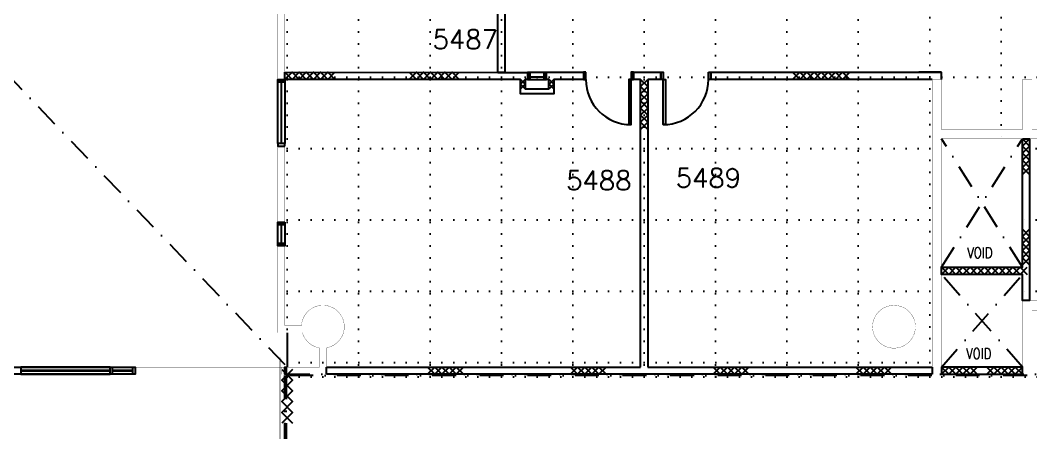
# Model space of a CAD drawing. Extents: x -68523 to 336700, y -113452 to 119396.
# Drawn here: x 83638 to 104875, y -19430 to -10754 of the extents above; entities that cross this region are included whole.
import ezdxf

# ---------------------------------------------------------------- set-up
doc = ezdxf.new("R2010")
doc.units = 0
doc.header["$LTSCALE"] = 1000
doc.header["$MEASUREMENT"] = 0
for name, pattern in [('S3144a$0$DASHDOT', [1, 0.5, -0.25, 0, -0.25]), ('S3144a$0$DOT', [0.25, 0, -0.25]), ('s5144a$0$CENTER', [2, 1.25, -0.25, 0.25, -0.25]), ('s5144a$0$DASHDOT', [1, 0.5, -0.25, 0, -0.25])]:
    doc.linetypes.add(name, pattern=pattern)
doc.layers.get('0').update_dxf_attribs({"linetype": 'CONTINUOUS'})
for name, color, linetype in [('S3144a$0$11', 14, 'CONTINUOUS'), ('S3144a$0$17', 14, 'CONTINUOUS'), ('S3144a$0$20', 7, 'CONTINUOUS'), ('S3144a$0$22', 7, 'CONTINUOUS'), ('S3144a$0$23', 7, 'CONTINUOUS'), ('S3144a$0$34', 7, 'CONTINUOUS'), ('S3144a$0$4', 7, 'CONTINUOUS'), ('S3144a$0$6', 7, 'CONTINUOUS'), ('S3144a$0$ROOM-NO', 4, 'CONTINUOUS'), ('s4144a$0$22', 7, 'CONTINUOUS'), ('s5144a$0$9', 7, 'CONTINUOUS')]:
    doc.layers.add(name, color=color, linetype=linetype)
doc.styles.add('S3144a$0$STANDARD', font='SIMPLEX')

# ---------------------------------------------------------------- blocks, each defined once
blk = doc.blocks.new('s5144a')
at = {"color": 1, "linetype": 's5144a$0$CENTER', "const_width": 10}
blk.add_lwpolyline([(86349.9, -53336.9), (86349.9, -45449.9), (84449.9, -45449.9), (84449.9, -42374.9), (89100, -42375), (89096.1, -17850.2)], dxfattribs=at)
blk.add_lwpolyline([(86349.9, -53336.9), (86349.9, -45449.9), (84449.9, -45449.9), (84449.9, -42374.9), (89100, -42375), (89096.1, -17850.2)], dxfattribs=at)
at = {"layer": 's5144a$0$9', "color": 1, "linetype": 's5144a$0$DASHDOT'}
blk.add_lwpolyline([(89200, -42725), (89200, -18049.9), (89225, -18049.9), (89225, -18199.9), (126775, -18200), (126775, -18050), (126800.3, -18050), (126800.3, -18224.8), (89225, -18224.9), (89225, -42725)], dxfattribs=at)
blk = doc.blocks.new('s4144a$0$CHAT15')
at = {"layer": 's4144a$0$22', "color": 14, "linetype": 'Continuous'}
for points in [[(0, 0), (0.15, 0.15), (0.3, 0), (0.45, 0.15), (0.6, 0), (0.75, 0.15)], [(0, 0.15), (0.15, 0), (0.3, 0.15), (0.45, 0), (0.6, 0.15), (0.75, 0)]]:
    blk.add_lwpolyline(points, dxfattribs=at)

msp = doc.modelspace()

# ---------------------------------------------------------------- linework, layer by layer
at = {"layer": 'S3144a$0$11', "color": 14, "linetype": 'S3144a$0$DASHDOT'}
for p, q in [((104700.1, -15949.9), (103000.1, -13249.9)), ((103000.1, -15949.9), (104700.1, -13249.9)), ((104700.1, -18049.9), (103000.1, -16099.9)), ((103000.1, -18049.9), (104700.1, -16099.9))]:
    msp.add_line(p, q, dxfattribs=at)
at = {"layer": 'S3144a$0$11', "color": 14, "linetype": 'Continuous', "const_width": 5}
for points in [[(102800.1, -18199.9), (103000.1, -18199.9), (103000.1, -13249.9), (111300.1, -13249.9), (111300.1, -11999.9), (111100.1, -11999.9), (111100.1, -13049.9), (104900.1, -13049.9), (104900.1, -11999.9), (104700.1, -11999.9), (104700.1, -13049.9), (103000.1, -13049.9), (103000.1, -11999.9), (102800.1, -11999.9)], [(104700.1, -18199.9), (104900.1, -18199.9), (104900.1, -16849.9), (111100.1, -16849.9), (111100.1, -18199.9), (111300.1, -18199.9), (111300.1, -16849.9), (113000.1, -16849.9), (113000.1, -18199.9), (113200.1, -18199.9), (113200.1, -11999.9), (113000.1, -11999.9), (113000.1, -16649.9), (104700.1, -16649.9)]]:
    msp.add_lwpolyline(points, close=True, dxfattribs=at)
at = {"layer": 'S3144a$0$11', "color": 14, "linetype": 'Continuous'}
for points in [[(104700.1, -13249.9), (104850.1, -13249.9), (104850.1, -16649.9), (104700.1, -16649.9), (104700.1, -16099.9), (103000.1, -16099.9), (103000.1, -15949.9), (104700.1, -15949.9)], [(103000.1, -18199.9), (104700.1, -18199.9), (104700.1, -18049.9), (103000.1, -18049.9)]]:
    msp.add_lwpolyline(points, close=True, dxfattribs=at)
at = {"layer": 'S3144a$0$17', "color": 14, "linetype": 'Continuous'}
for p, q in [((95475, -11849.9), (95475, -11999.9)), ((96525, -11999.9), (96525, -11849.6)), ((96525, -11849.6), (97100.1, -11849.9)), ((96525, -11850), (96525, -12000.1)), ((97100.1, -11850), (97100.1, -12000.1)), ((98150.1, -11849.9), (103000.1, -11849.9)), ((98150.1, -11999.9), (98150.1, -11849.9)), ((96675, -12000), (96525, -11999.9)), ((96675, -18049.9), (96675, -12000)), ((96825, -11999.9), (96825, -18049.9)), ((97100.1, -12000.1), (96825, -11999.9)), ((102800.1, -11999.9), (98150.1, -11999.9))]:
    msp.add_line(p, q, dxfattribs=at)
for points in [[(93675, -10225), (93825, -10225), (93825, -11850), (93675, -11850)], [(89200, -11849.9), (93675, -11850), (94300, -11850), (94300, -11999.9), (94250, -11999.9), (94250, -12199.9), (94300, -12199.9), (94750, -12199.9), (94750, -11999.9), (94700, -11999.9), (94700, -11849.9), (95475, -11849.9), (95475, -11999.9), (94850, -11999.9), (94850, -12299.9), (94300, -12299.9), (94150, -12299.9), (94150, -11999.9), (89200, -11999.9)], [(94300, -11999.9), (94350, -11999.9), (94350, -11850), (94300, -11850)], [(94350, -11999.9), (94650, -11999.9), (94650, -11850), (94350, -11850)], [(94650, -11999.9), (94700, -11999.9), (94700, -11850), (94650, -11850)], [(95525, -11849.9), (95475, -11849.9), (95475, -11999.9), (95525, -11999.9)], [(96525, -11849.9), (96475, -11849.9), (96475, -11999.9), (96525, -11999.9)], [(97100.1, -11849.9), (97150.1, -11849.9), (97150.1, -11999.9), (97100.1, -11999.9)], [(98100.1, -11849.9), (98150.1, -11849.9), (98150.1, -11999.9), (98100.1, -11999.9)], [(94350, -11999.9), (94650, -11999.9), (94650, -11949.9), (94350, -11949.9)], [(96475, -11999.9), (96425, -11999.9), (96425, -12949.9), (96475, -12949.9)], [(97150.1, -11999.9), (97200.1, -11999.9), (97200.1, -12949.9), (97150.1, -12949.9)]]:
    msp.add_lwpolyline(points, close=True, dxfattribs=at)
for points in [[(89200, -11999.9), (89350, -11849.9), (89500, -11999.9), (89650, -11849.9), (89800, -11999.9), (89950, -11849.9), (90100, -11999.9), (90250, -11849.9)], [(89200, -11849.9), (89350, -11999.9), (89500, -11849.9), (89650, -11999.9), (89800, -11849.9), (89950, -11999.9), (90100, -11849.9), (90250, -11999.9)], [(91812.5, -11999.9), (91962.5, -11849.9), (92112.5, -11999.9), (92262.5, -11849.9), (92412.5, -11999.9), (92562.5, -11849.9), (92712.5, -11999.9), (92862.5, -11849.9)], [(91812.5, -11849.9), (91962.5, -11999.9), (92112.5, -11849.9), (92262.5, -11999.9), (92412.5, -11849.9), (92562.5, -11999.9), (92712.5, -11849.9), (92862.5, -11999.9)], [(101069.5, -11849.9), (100919.5, -11999.9), (100769.5, -11849.9), (100619.5, -11999.9), (100469.5, -11849.9), (100319.5, -11999.9), (100169.5, -11849.9), (100019.5, -11999.9), (99869.5, -11849.9)], [(101069.5, -11999.9), (100919.5, -11849.9), (100769.5, -11999.9), (100619.5, -11849.9), (100469.5, -11999.9), (100319.5, -11849.9), (100169.5, -11999.9), (100019.5, -11849.9), (99869.5, -11999.9)], [(94250, -11999.9), (94152.5, -12097.4), (94250, -12194.9)], [(94152.5, -11999.9), (94250, -12097.4), (94152.5, -12194.9)], [(94850, -11999.9), (94752.5, -12097.4), (94850, -12194.9)], [(94752.5, -11999.9), (94850, -12097.4), (94752.5, -12194.9)], [(96825, -13050), (96675, -12900), (96825, -12750), (96675, -12600), (96825, -12450), (96675, -12300), (96825, -12150), (96675, -12000)], [(96675, -13050), (96825, -12900), (96675, -12750), (96825, -12600), (96675, -12450), (96825, -12300), (96675, -12150), (96825, -12000)]]:
    msp.add_lwpolyline(points, dxfattribs=at)
for centre, start, end in [((96475, -11999.9), 180, 270), ((97150.1, -11999.9), 270, 0)]:
    msp.add_arc(centre, 950, start, end, dxfattribs=at)
at = {"layer": 'S3144a$0$20', "color": 14, "linetype": 'S3144a$0$DASHDOT'}
msp.add_line((55000.1, 17800.1), (89250.3, -18049.9), dxfattribs=at)
at = {"layer": 'S3144a$0$20', "color": 14, "linetype": 'Continuous'}
for p, q in [((89200, -11999.9), (89200, -11849.9)), ((103000.1, -11849.9), (102525, -11849.9)), ((103000.1, -11999.9), (103000.1, -11849.9)), ((90075, -18050), (96675, -18049.9)), ((90075, -18199.9), (90075, -18050)), ((96825, -18049.9), (102800, -18050)), ((102800, -18050), (102800, -18199.9)), ((102800, -18199.9), (90075, -18199.9))]:
    msp.add_line(p, q, dxfattribs=at)
at = {"layer": 'S3144a$0$20', "color": 10, "linetype": 'Continuous'}
for p, q in [((89250.3, -17324.9), (89250.3, -18049.9)), ((89200, -18049.9), (89200, -18199.8)), ((89225, -18049.9), (89225, -18199.8))]:
    msp.add_line(p, q, dxfattribs=at)
at = {"layer": 'S3144a$0$20', "color": 3, "linetype": 'Continuous', "const_width": 5}
for points in [[(89050.1, -10399.6), (89050.1, -11999.6), (89200.2, -11999.6), (89200.2, -10399.6)], [(89050.1, -14999.6), (89050.1, -13399.6), (89200.1, -13399.6), (89200.1, -14999.6)]]:
    msp.add_lwpolyline(points, close=True, dxfattribs=at)
for points in [[(89567.6, -17324.9), (89200.1, -17324.9), (89200.1, -17324.9), (89050.1, -17324.9), (89050.1, -17324.9), (89050.1, -15499.6), (89200.1, -15499.6), (89200.1, -17174.9), (89548.9, -17174.9)], [(90075, -17641.7), (90075, -18199.9), (89225, -18199.8), (89225, -18049.9), (89925, -18049.9), (89925, -17643.6)], [(89050.1, -18049.6), (89200, -18049.9), (89200, -18199.8), (89137.6, -18199.6)]]:
    msp.add_lwpolyline(points, dxfattribs=at)
at = {"layer": 'S3144a$0$20', "color": 14, "linetype": 'Continuous', "const_width": 5}
msp.add_lwpolyline([(86050.1, -18199.6), (89137.6, -18199.6), (89137.6, -18049.6), (86050.1, -18049.6)], close=True, dxfattribs=at)
at = {"layer": 'S3144a$0$20', "color": 1, "linetype": 'Continuous'}
msp.add_lwpolyline([(89200, -18199.8), (89200, -18049.8), (89225, -18049.8), (89225, -18199.8), (89200, -18199.8), (89225, -18174.8), (89225, -18149.8), (89200, -18174.8), (89200, -18149.8), (89225, -18124.8), (89225, -18099.8), (89200, -18124.8), (89200, -18099.8), (89225, -18074.8), (89225, -18049.8), (89200, -18074.8)], dxfattribs=at)
at = {"layer": 'S3144a$0$22', "color": 14, "linetype": 'Continuous'}
for points in [[(104700.1, -13249.9), (104850.1, -13399.9), (104700.1, -13549.9), (104850.1, -13699.9), (104700.1, -13849.9), (104850.1, -13999.9)], [(104850.1, -13249.9), (104700.1, -13399.9), (104850.1, -13549.9), (104700.1, -13699.9), (104850.1, -13849.9), (104700.1, -13999.9)], [(104850.1, -15899.9), (104700.1, -15749.9), (104850.1, -15599.9), (104700.1, -15449.9), (104850.1, -15299.9), (104700.1, -15149.9)], [(104700.1, -15899.9), (104850.1, -15749.9), (104700.1, -15599.9), (104850.1, -15449.9), (104700.1, -15299.9), (104850.1, -15149.9)], [(103000.1, -16099.9), (103150.1, -15949.9), (103300.1, -16099.9), (103450.1, -15949.9), (103600.1, -16099.9), (103750.1, -15949.9), (103900.1, -16099.9)], [(103000.1, -15949.9), (103150.1, -16099.9), (103300.1, -15949.9), (103450.1, -16099.9), (103600.1, -15949.9), (103750.1, -16099.9), (103900.1, -15949.9)], [(103900.1, -16099.9), (104050.1, -15949.9), (104200.1, -16099.9), (104350.1, -15949.9), (104500.1, -16099.9), (104650.1, -15949.9), (104800.1, -16099.9)], [(103900.1, -15949.9), (104050.1, -16099.9), (104200.1, -15949.9), (104350.1, -16099.9), (104500.1, -15949.9), (104650.1, -16099.9), (104800.1, -15949.9)], [(92200, -18200), (92350, -18050), (92500, -18200), (92650, -18050), (92800, -18200), (92950, -18050)], [(92200, -18050), (92350, -18200), (92500, -18050), (92650, -18200), (92800, -18050), (92950, -18200)], [(95200, -18200), (95350, -18050), (95500, -18200), (95650, -18050), (95800, -18200), (95950, -18050)], [(95200, -18050), (95350, -18200), (95500, -18050), (95650, -18200), (95800, -18050), (95950, -18200)], [(98200, -18200), (98350, -18050), (98500, -18200), (98650, -18050), (98800, -18200), (98950, -18050)], [(98200, -18050), (98350, -18200), (98500, -18050), (98650, -18200), (98800, -18050), (98950, -18200)], [(101200, -18200), (101350, -18050), (101500, -18200), (101650, -18050), (101800, -18200), (101950, -18050)], [(101200, -18050), (101350, -18200), (101500, -18050), (101650, -18200), (101800, -18050), (101950, -18200)], [(103000.1, -18199.9), (103150.1, -18049.9), (103300.1, -18199.9), (103450.1, -18049.9), (103600.1, -18199.9), (103750.1, -18049.9)], [(103000.1, -18049.9), (103150.1, -18199.9), (103300.1, -18049.9), (103450.1, -18199.9), (103600.1, -18049.9), (103750.1, -18199.9)], [(104700.1, -18049.9), (104550.1, -18199.9), (104400.1, -18049.9), (104250.1, -18199.9), (104100.1, -18049.9), (103950.1, -18199.9)], [(104700.1, -18199.9), (104550.1, -18049.9), (104400.1, -18199.9), (104250.1, -18049.9), (104100.1, -18199.9), (103950.1, -18049.9)]]:
    msp.add_lwpolyline(points, dxfattribs=at)
at = {"layer": 'S3144a$0$23', "color": 10, "linetype": 'Continuous'}
for p, q in [((89120.1, -15049.6), (89120.1, -15449.6)), ((89200.1, -15049.6), (89200.1, -15449.6))]:
    msp.add_line(p, q, dxfattribs=at)
for points in [[(89200.1, -11999.6), (89200.1, -12049.6), (89050.1, -12049.6), (89050.1, -11999.6)], [(89120.1, -12049.6), (89120.1, -13349.6), (89050.1, -13349.6), (89050.1, -12049.6)], [(89200.1, -12049.6), (89200.1, -13349.6), (89130.1, -13349.6), (89130.1, -12049.6)], [(89200.1, -13399.6), (89200.1, -13349.6), (89050.1, -13349.6), (89050.1, -13399.6)], [(89200.1, -14999.6), (89200.1, -15049.6), (89050.1, -15049.6), (89050.1, -14999.6)], [(89200.1, -15449.6), (89200.1, -15499.6), (89050.1, -15499.6), (89050.1, -15449.6)]]:
    msp.add_lwpolyline(points, close=True, dxfattribs=at)
for points in [[(89050.1, -15449.6), (89050.1, -15049.6), (89120.1, -15049.6)], [(89130.1, -15449.6), (89130.1, -15049.6), (89200.1, -15049.6)], [(89200.1, -15449.6), (89050.1, -15449.6), (89050.1, -15449.6)], [(89120.1, -15449.6), (89050.1, -15449.6), (89050.1, -15449.6)], [(89200.1, -15449.6), (89130.1, -15449.6), (89130.1, -15449.6)]]:
    msp.add_lwpolyline(points, dxfattribs=at)
at = {"layer": 'S3144a$0$23', "color": 14, "linetype": 'Continuous'}
for points in [[(78000.1, -18049.6), (86050.1, -18049.6), (86050.1, -18199.6), (78000.1, -18199.6)], [(85525.1, -18049.6), (83650.1, -18049.6), (83650.1, -18199.6), (85525.1, -18199.6)], [(85575.1, -18049.6), (86000.1, -18049.6), (86000.1, -18199.6), (85575.1, -18199.6)], [(83650.1, -18129.9), (85525.1, -18129.9), (85525.1, -18119.6), (83650.1, -18119.6)], [(85575.1, -18129.6), (86000.1, -18129.6), (86000.1, -18119.6), (85575.1, -18119.6)]]:
    msp.add_lwpolyline(points, close=True, dxfattribs=at)
at = {"layer": 'S3144a$0$4', "linetype": 'S3144a$0$DOT'}
for p, q in [((89250, -18250), (89250, 31550)), ((89250, -18250), (89250, 31550)), ((90750, -18250), (90750, 31550)), ((90750, -18250), (90750, 31550)), ((92250, -18250), (92250, 31550)), ((92250, -18250), (92250, 31550)), ((93750, -18250), (93750, 31550)), ((93750, -18250), (93750, 31550)), ((95250, -18250), (95250, 31550)), ((95250, -18250), (95250, 31550)), ((96750, -18250), (96750, 31550)), ((96750, -18250), (96750, 31550)), ((98250, -18250), (98250, 31550)), ((98250, -18250), (98250, 31550)), ((99750, -18250), (99750, 31550)), ((99750, -18250), (99750, 31550)), ((101250, -18250), (101250, 31550)), ((101250, -18250), (101250, 31550)), ((102750, -17950), (102750, 18050)), ((102750, -17950), (102750, 18050)), ((104250, -10450), (104250, -13249.9)), ((104250, -10450), (104250, -13249.9)), ((89250, -11950), (126750, -11950)), ((89250, -11950), (126750, -11950)), ((89250, -13450), (103000.1, -13450)), ((89250, -13450), (103000.1, -13450)), ((126750, -13450), (104700.1, -13450)), ((126750, -13450), (104700.1, -13450)), ((89250, -14950), (103000.1, -14950)), ((89250, -14950), (103000.1, -14950)), ((126750, -14950), (104700.1, -14950)), ((126750, -14950), (104700.1, -14950)), ((89250, -16450), (103000.1, -16450)), ((89250, -16450), (103000.1, -16450)), ((126750, -16450), (104700.1, -16450)), ((126750, -16450), (104700.1, -16450)), ((89250, -17950), (103000.1, -17950)), ((89250, -17950), (103000.1, -17950)), ((89250, -18250), (126750, -18250)), ((89250, -18250), (126750, -18250))]:
    msp.add_line(p, q, dxfattribs=at)
at = {"layer": 'S3144a$0$6', "color": 3, "linetype": 'Continuous', "const_width": 5}
for points in [[(90075, -17641.7, 2.077917), (89548.9, -17174.9, 2.077917)], [(89567.6, -17324.9, 0.28812), (89925, -17643.6, 0.28812)]]:
    msp.add_lwpolyline(points, format="xyb", dxfattribs=at)
msp.add_lwpolyline([(102450, -17200, 1), (101550, -17200, 1)], format="xyb", close=True, dxfattribs=at)

# ---------------------------------------------------------------- block references
msp.add_blockref('s5144a', (0, 0))
at = {"xscale": 1499.997, "yscale": 1499.997, "zscale": 1000, "rotation": 270}
msp.add_blockref('s4144a$0$CHAT15', (89137.5, -18099.9), dxfattribs=at)

# ---------------------------------------------------------------- texts
at = {"layer": 'S3144a$0$34', "color": 2, "linetype": 'Continuous', "style": 'S3144a$0$STANDARD', "width": 0.8}
for p in [(103537.6, -15757.3), (103514.5, -17878)]:
    msp.add_text('VOID', height=225, dxfattribs=at).set_placement(p)
at = {"layer": 'S3144a$0$ROOM-NO', "style": 'S3144a$0$STANDARD'}
for s, p in [('5487', (92304.4, -11357.5)), ('5488', (95112, -14322.4)), ('5489', (97414.5, -14270.8))]:
    msp.add_text(s, height=400, dxfattribs=at).set_placement(p)

doc.saveas('drawing.dxf')
